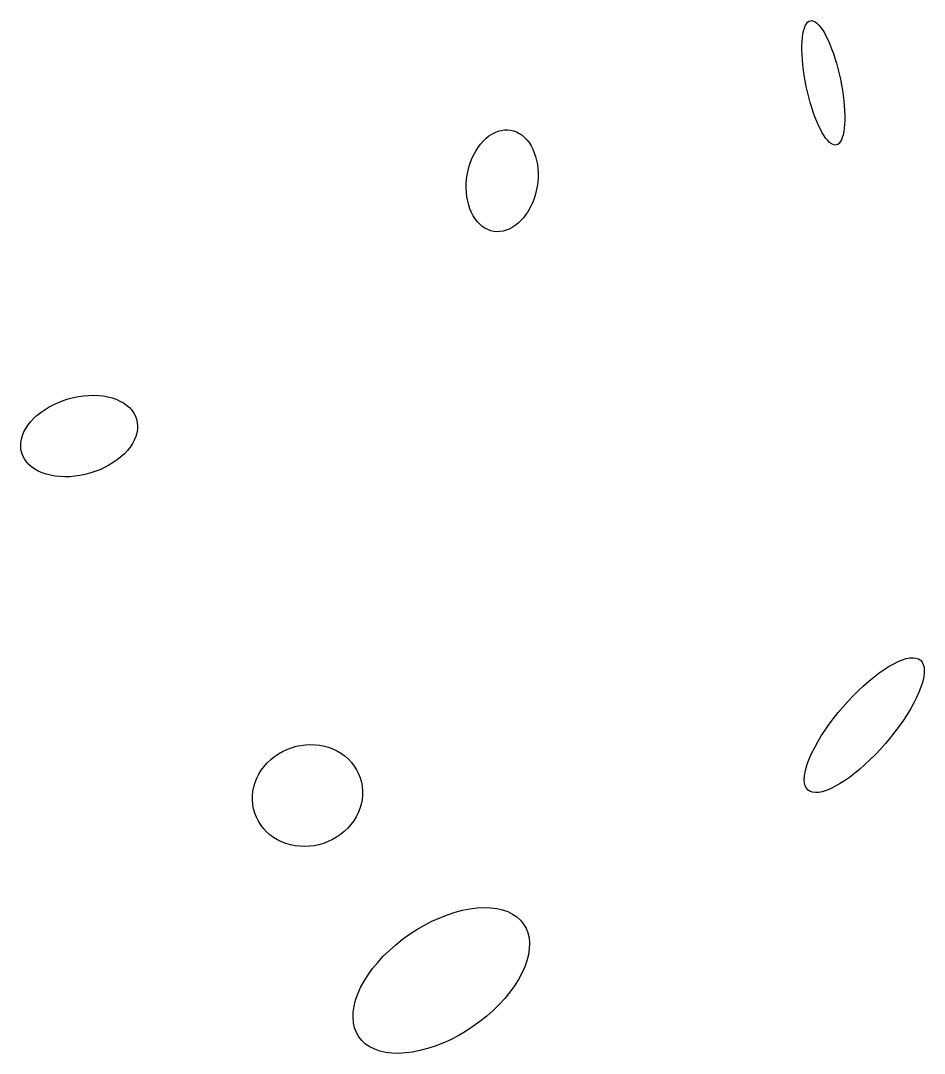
# Model space of a CAD drawing. Header units: metres. Extents: x -12209 to 21927, y -292849 to -276462.
# Drawn here: x 16189 to 21927, y -292765 to -286204 of the extents above; entities that cross this region are included whole.
import ezdxf

# ---------------------------------------------------------------- set-up
doc = ezdxf.new("R2010")
doc.units = ezdxf.units.M

msp = doc.modelspace()

# ---------------------------------------------------------------- linework, layer by layer
at = {"layer": 'LAYER'}
for p, q in [((21159.78, -286268.66), (21164.87, -286251.01)), ((21159.78, -286268.66), (21164.87, -286251.01)), ((21164.87, -286251.01), (21170.87, -286236.02)), ((21164.87, -286251.01), (21170.87, -286236.02)), ((21170.87, -286236.02), (21177.75, -286223.78)), ((21170.87, -286236.02), (21177.75, -286223.78)), ((21177.75, -286223.78), (21185.44, -286214.4)), ((21177.75, -286223.78), (21185.44, -286214.4)), ((21185.44, -286214.4), (21193.89, -286207.95)), ((21185.44, -286214.4), (21193.89, -286207.95)), ((21193.89, -286207.95), (21203.04, -286204.47)), ((21193.89, -286207.95), (21203.04, -286204.47)), ((21203.04, -286204.47), (21212.82, -286204)), ((21203.04, -286204.47), (21212.82, -286204)), ((21203.04, -286204.47), (21203.04, -286204.47)), ((21203.04, -286204.47), (21203.04, -286204.47)), ((21212.82, -286204), (21223.15, -286206.53)), ((21212.82, -286204), (21223.15, -286206.53)), ((21223.15, -286206.53), (21233.95, -286212.05)), ((21223.15, -286206.53), (21233.95, -286212.05)), ((21233.95, -286212.05), (21245.15, -286220.52)), ((21233.95, -286212.05), (21245.15, -286220.52)), ((21245.15, -286220.52), (21256.65, -286231.86)), ((21245.15, -286220.52), (21256.65, -286231.86)), ((21256.65, -286231.86), (21268.36, -286246)), ((21256.65, -286231.86), (21268.36, -286246)), ((21268.36, -286246), (21280.21, -286262.83)), ((21268.36, -286246), (21280.21, -286262.83)), ((21150.38, -286336.05), (21152.51, -286311.34)), ((21150.38, -286336.05), (21152.51, -286311.34)), ((21152.51, -286311.34), (21155.65, -286288.82)), ((21152.51, -286311.34), (21155.65, -286288.82)), ((21155.65, -286288.82), (21159.78, -286268.66)), ((21155.65, -286288.82), (21159.78, -286268.66)), ((21280.21, -286262.83), (21292.1, -286282.21)), ((21280.21, -286262.83), (21292.1, -286282.21)), ((21292.1, -286282.21), (21303.93, -286304.01)), ((21292.1, -286282.21), (21303.93, -286304.01)), ((21303.93, -286304.01), (21315.63, -286328.05)), ((21303.93, -286304.01), (21315.63, -286328.05)), ((21149.21, -286391.27), (21149.28, -286362.76)), ((21149.21, -286391.27), (21149.28, -286362.76)), ((21149.28, -286362.76), (21150.38, -286336.05)), ((21149.28, -286362.76), (21150.38, -286336.05)), ((21315.63, -286328.05), (21327.09, -286354.15)), ((21315.63, -286328.05), (21327.09, -286354.15)), ((21327.09, -286354.15), (21338.24, -286382.12)), ((21327.09, -286354.15), (21338.24, -286382.12)), ((21338.24, -286382.12), (21348.98, -286411.74)), ((21338.24, -286382.12), (21348.98, -286411.74)), ((21150.17, -286421.36), (21149.21, -286391.27)), ((21150.17, -286421.36), (21149.21, -286391.27)), ((21152.17, -286452.8), (21150.17, -286421.36)), ((21152.17, -286452.8), (21150.17, -286421.36)), ((21348.98, -286411.74), (21359.24, -286442.78)), ((21348.98, -286411.74), (21359.24, -286442.78)), ((21359.24, -286442.78), (21368.94, -286475.01)), ((21359.24, -286442.78), (21368.94, -286475.01)), ((21155.18, -286485.36), (21152.17, -286452.8)), ((21155.18, -286485.36), (21152.17, -286452.8)), ((21159.18, -286518.78), (21155.18, -286485.36)), ((21159.18, -286518.78), (21155.18, -286485.36)), ((21368.94, -286475.01), (21378, -286508.19)), ((21368.94, -286475.01), (21378, -286508.19)), ((21378, -286508.19), (21386.36, -286542.05)), ((21378, -286508.19), (21386.36, -286542.05)), ((21164.14, -286552.81), (21159.18, -286518.78)), ((21164.14, -286552.81), (21159.18, -286518.78)), ((21170.03, -286587.19), (21164.14, -286552.81)), ((21170.03, -286587.19), (21164.14, -286552.81)), ((21386.36, -286542.05), (21393.95, -286576.35)), ((21386.36, -286542.05), (21393.95, -286576.35)), ((21393.95, -286576.35), (21400.71, -286610.82)), ((21393.95, -286576.35), (21400.71, -286610.82)), ((21176.79, -286621.66), (21170.03, -286587.19)), ((21176.79, -286621.66), (21170.03, -286587.19)), ((21184.38, -286655.96), (21176.79, -286621.66)), ((21184.38, -286655.96), (21176.79, -286621.66)), ((21400.71, -286610.82), (21406.59, -286645.21)), ((21400.71, -286610.82), (21406.59, -286645.21)), ((21406.59, -286645.21), (21411.55, -286679.24)), ((21406.59, -286645.21), (21411.55, -286679.24)), ((21192.73, -286689.83), (21184.38, -286655.96)), ((21192.73, -286689.83), (21184.38, -286655.96)), ((21201.8, -286723), (21192.73, -286689.83)), ((21201.8, -286723), (21192.73, -286689.83)), ((21411.55, -286679.24), (21415.55, -286712.66)), ((21411.55, -286679.24), (21415.55, -286712.66)), ((21211.49, -286755.24), (21201.8, -286723)), ((21211.49, -286755.24), (21201.8, -286723)), ((21221.75, -286786.28), (21211.49, -286755.24)), ((21221.75, -286786.28), (21211.49, -286755.24)), ((21415.55, -286712.66), (21418.56, -286745.21)), ((21415.55, -286712.66), (21418.56, -286745.21)), ((21418.56, -286745.21), (21420.56, -286776.65)), ((21418.56, -286745.21), (21420.56, -286776.65)), ((21420.56, -286776.65), (21421.53, -286806.74)), ((21420.56, -286776.65), (21421.53, -286806.74)), ((21232.5, -286815.9), (21221.75, -286786.28)), ((21232.5, -286815.9), (21221.75, -286786.28)), ((21243.64, -286843.86), (21232.5, -286815.9)), ((21243.64, -286843.86), (21232.5, -286815.9)), ((21421.46, -286835.25), (21420.35, -286861.97)), ((21421.46, -286835.25), (21420.35, -286861.97)), ((21421.53, -286806.74), (21421.46, -286835.25)), ((21421.53, -286806.74), (21421.46, -286835.25)), ((19200.83, -286914.19), (19220.5, -286906.42)), ((19200.83, -286914.19), (19220.5, -286906.42)), ((19220.5, -286906.42), (19240.36, -286901.05)), ((19220.5, -286906.42), (19240.36, -286901.05)), ((19240.36, -286901.05), (19260.27, -286898.12)), ((19240.36, -286901.05), (19260.27, -286898.12)), ((19260.27, -286898.12), (19280.07, -286897.65)), ((19260.27, -286898.12), (19280.07, -286897.65)), ((19280.07, -286897.65), (19299.61, -286899.64)), ((19280.07, -286897.65), (19299.61, -286899.64)), ((19299.61, -286899.64), (19318.75, -286904.08)), ((19299.61, -286899.64), (19318.75, -286904.08)), ((19318.75, -286904.08), (19337.33, -286910.93)), ((19318.75, -286904.08), (19337.33, -286910.93)), ((21255.11, -286869.96), (21243.64, -286843.86)), ((21255.11, -286869.96), (21243.64, -286843.86)), ((21266.8, -286894.01), (21255.11, -286869.96)), ((21266.8, -286894.01), (21255.11, -286869.96)), ((21278.64, -286915.8), (21266.8, -286894.01)), ((21278.64, -286915.8), (21266.8, -286894.01)), ((21418.22, -286886.68), (21415.08, -286909.2)), ((21418.22, -286886.68), (21415.08, -286909.2)), ((21420.35, -286861.97), (21418.22, -286886.68)), ((21420.35, -286861.97), (21418.22, -286886.68)), ((19110.54, -286986.27), (19127.05, -286967.76)), ((19110.54, -286986.27), (19127.05, -286967.76)), ((19127.05, -286967.76), (19144.48, -286951.17)), ((19127.05, -286967.76), (19144.48, -286951.17)), ((19144.48, -286951.17), (19162.67, -286936.65)), ((19144.48, -286951.17), (19162.67, -286936.65)), ((19162.67, -286936.65), (19181.5, -286924.29)), ((19162.67, -286936.65), (19181.5, -286924.29)), ((19181.5, -286924.29), (19200.83, -286914.19)), ((19181.5, -286924.29), (19200.83, -286914.19)), ((19337.33, -286910.93), (19355.23, -286920.14)), ((19337.33, -286910.93), (19355.23, -286920.14)), ((19355.23, -286920.14), (19372.29, -286931.64)), ((19355.23, -286920.14), (19372.29, -286931.64)), ((19372.29, -286931.64), (19388.39, -286945.35)), ((19372.29, -286931.64), (19388.39, -286945.35)), ((19388.39, -286945.35), (19403.41, -286961.15)), ((19388.39, -286945.35), (19403.41, -286961.15)), ((19403.41, -286961.15), (19417.23, -286978.94)), ((19403.41, -286961.15), (19417.23, -286978.94)), ((21290.52, -286935.19), (21278.64, -286915.8)), ((21290.52, -286935.19), (21278.64, -286915.8)), ((21302.37, -286952.01), (21290.52, -286935.19)), ((21302.37, -286952.01), (21290.52, -286935.19)), ((21314.09, -286966.15), (21302.37, -286952.01)), ((21314.09, -286966.15), (21302.37, -286952.01)), ((21325.59, -286977.5), (21314.09, -286966.15)), ((21325.59, -286977.5), (21314.09, -286966.15)), ((21392.99, -286974.23), (21385.29, -286983.61)), ((21392.99, -286974.23), (21385.29, -286983.61)), ((21399.86, -286962), (21392.99, -286974.23)), ((21399.86, -286962), (21392.99, -286974.23)), ((21405.86, -286947), (21399.86, -286962)), ((21405.86, -286947), (21399.86, -286962)), ((21410.95, -286929.36), (21405.86, -286947)), ((21410.95, -286929.36), (21405.86, -286947)), ((21415.08, -286909.2), (21410.95, -286929.36)), ((21415.08, -286909.2), (21410.95, -286929.36)), ((19067.65, -287051.9), (19080.73, -287028.5)), ((19067.65, -287051.9), (19080.73, -287028.5)), ((19080.73, -287028.5), (19095.06, -287006.56)), ((19080.73, -287028.5), (19095.06, -287006.56)), ((19095.06, -287006.56), (19110.54, -286986.27)), ((19095.06, -287006.56), (19110.54, -286986.27)), ((19417.23, -286978.94), (19429.75, -286998.57)), ((19417.23, -286978.94), (19429.75, -286998.57)), ((19429.75, -286998.57), (19440.88, -287019.89)), ((19429.75, -286998.57), (19440.88, -287019.89)), ((19440.88, -287019.89), (19450.52, -287042.75)), ((19440.88, -287019.89), (19450.52, -287042.75)), ((21336.78, -286985.96), (21325.59, -286977.5)), ((21336.78, -286985.96), (21325.59, -286977.5)), ((21347.58, -286991.48), (21336.78, -286985.96)), ((21347.58, -286991.48), (21336.78, -286985.96)), ((21357.91, -286994.02), (21347.58, -286991.48)), ((21357.91, -286994.02), (21347.58, -286991.48)), ((21367.69, -286993.54), (21357.91, -286994.02)), ((21367.69, -286993.54), (21357.91, -286994.02)), ((21376.84, -286990.07), (21367.69, -286993.54)), ((21376.84, -286990.07), (21367.69, -286993.54)), ((21385.29, -286983.61), (21376.84, -286990.07)), ((21385.29, -286983.61), (21376.84, -286990.07)), ((19036.93, -287129.06), (19045.67, -287102.37)), ((19036.93, -287129.06), (19045.67, -287102.37)), ((19045.67, -287102.37), (19055.94, -287076.58)), ((19045.67, -287102.37), (19055.94, -287076.58)), ((19055.94, -287076.58), (19067.65, -287051.9)), ((19055.94, -287076.58), (19067.65, -287051.9)), ((19450.52, -287042.75), (19458.6, -287066.96)), ((19450.52, -287042.75), (19458.6, -287066.96)), ((19458.6, -287066.96), (19465.08, -287092.35)), ((19458.6, -287066.96), (19465.08, -287092.35)), ((19465.08, -287092.35), (19469.88, -287118.72)), ((19465.08, -287092.35), (19469.88, -287118.72)), ((19024.28, -287184.34), (19029.78, -287156.46)), ((19024.28, -287184.34), (19029.78, -287156.46)), ((19029.78, -287156.46), (19036.93, -287129.06)), ((19029.78, -287156.46), (19036.93, -287129.06)), ((19469.88, -287118.72), (19472.98, -287145.87)), ((19469.88, -287118.72), (19472.98, -287145.87)), ((19472.98, -287145.87), (19474.36, -287173.59)), ((19472.98, -287145.87), (19474.36, -287173.59)), ((19018.38, -287240.74), (19020.47, -287212.51)), ((19018.38, -287240.74), (19020.47, -287212.51)), ((19020.47, -287212.51), (19024.28, -287184.34)), ((19020.47, -287212.51), (19024.28, -287184.34)), ((19471.9, -287229.91), (19468.09, -287258.08)), ((19471.9, -287229.91), (19468.09, -287258.08)), ((19474, -287201.68), (19471.9, -287229.91)), ((19474, -287201.68), (19471.9, -287229.91)), ((19474.36, -287173.59), (19474, -287201.68)), ((19474.36, -287173.59), (19474, -287201.68)), ((19018.02, -287268.83), (19018.38, -287240.74)), ((19018.02, -287268.83), (19018.38, -287240.74)), ((19019.39, -287296.55), (19018.02, -287268.83)), ((19019.39, -287296.55), (19018.02, -287268.83)), ((19022.49, -287323.7), (19019.39, -287296.55)), ((19022.49, -287323.7), (19019.39, -287296.55)), ((19462.59, -287285.96), (19455.44, -287313.36)), ((19462.59, -287285.96), (19455.44, -287313.36)), ((19468.09, -287258.08), (19462.59, -287285.96)), ((19468.09, -287258.08), (19462.59, -287285.96)), ((19027.3, -287350.07), (19022.49, -287323.7)), ((19027.3, -287350.07), (19022.49, -287323.7)), ((19033.77, -287375.46), (19027.3, -287350.07)), ((19033.77, -287375.46), (19027.3, -287350.07)), ((19436.44, -287365.84), (19424.72, -287390.53)), ((19436.44, -287365.84), (19424.72, -287390.53)), ((19446.7, -287340.05), (19436.44, -287365.84)), ((19446.7, -287340.05), (19436.44, -287365.84)), ((19455.44, -287313.36), (19446.7, -287340.05)), ((19455.44, -287313.36), (19446.7, -287340.05)), ((19041.86, -287399.67), (19033.77, -287375.46)), ((19041.86, -287399.67), (19033.77, -287375.46)), ((19051.5, -287422.53), (19041.86, -287399.67)), ((19051.5, -287422.53), (19041.86, -287399.67)), ((19062.62, -287443.85), (19051.5, -287422.53)), ((19062.62, -287443.85), (19051.5, -287422.53)), ((19411.65, -287413.92), (19397.32, -287435.86)), ((19411.65, -287413.92), (19397.32, -287435.86)), ((19424.72, -287390.53), (19411.65, -287413.92)), ((19424.72, -287390.53), (19411.65, -287413.92)), ((19075.14, -287463.48), (19062.62, -287443.85)), ((19075.14, -287463.48), (19062.62, -287443.85)), ((19088.97, -287481.27), (19075.14, -287463.48)), ((19088.97, -287481.27), (19075.14, -287463.48)), ((19103.99, -287497.07), (19088.97, -287481.27)), ((19103.99, -287497.07), (19088.97, -287481.27)), ((19120.09, -287510.78), (19103.99, -287497.07)), ((19120.09, -287510.78), (19103.99, -287497.07)), ((19347.9, -287491.25), (19329.7, -287505.77)), ((19347.9, -287491.25), (19329.7, -287505.77)), ((19365.32, -287474.67), (19347.9, -287491.25)), ((19365.32, -287474.67), (19347.9, -287491.25)), ((19381.83, -287456.15), (19365.32, -287474.67)), ((19381.83, -287456.15), (19365.32, -287474.67)), ((19397.32, -287435.86), (19381.83, -287456.15)), ((19397.32, -287435.86), (19381.83, -287456.15)), ((19137.15, -287522.28), (19120.09, -287510.78)), ((19137.15, -287522.28), (19120.09, -287510.78)), ((19155.04, -287531.5), (19137.15, -287522.28)), ((19155.04, -287531.5), (19137.15, -287522.28)), ((19173.62, -287538.35), (19155.04, -287531.5)), ((19173.62, -287538.35), (19155.04, -287531.5)), ((19192.76, -287542.78), (19173.62, -287538.35)), ((19192.76, -287542.78), (19173.62, -287538.35)), ((19192.76, -287542.78), (19192.76, -287542.78)), ((19212.31, -287544.77), (19192.76, -287542.78)), ((19192.76, -287542.78), (19192.76, -287542.78)), ((19212.31, -287544.77), (19192.76, -287542.78)), ((19232.11, -287544.3), (19212.31, -287544.77)), ((19232.11, -287544.3), (19212.31, -287544.77)), ((19252.02, -287541.37), (19232.11, -287544.3)), ((19252.02, -287541.37), (19232.11, -287544.3)), ((19271.88, -287536), (19252.02, -287541.37)), ((19271.88, -287536), (19252.02, -287541.37)), ((19291.55, -287528.23), (19271.88, -287536)), ((19291.55, -287528.23), (19271.88, -287536)), ((19310.87, -287518.13), (19291.55, -287528.23)), ((19310.87, -287518.13), (19291.55, -287528.23)), ((19329.7, -287505.77), (19310.87, -287518.13)), ((19329.7, -287505.77), (19310.87, -287518.13)), ((16460.02, -288617.08), (16491.55, -288606.91)), ((16460.02, -288617.08), (16491.55, -288606.91)), ((16491.55, -288606.91), (16523.6, -288598.54)), ((16491.55, -288606.91), (16523.6, -288598.54)), ((16523.6, -288598.54), (16555.94, -288592.04)), ((16523.6, -288598.54), (16555.94, -288592.04)), ((16555.94, -288592.04), (16588.31, -288587.44)), ((16555.94, -288592.04), (16588.31, -288587.44)), ((16588.31, -288587.44), (16620.46, -288584.79)), ((16588.31, -288587.44), (16620.46, -288584.79)), ((16620.46, -288584.79), (16652.16, -288584.1)), ((16620.46, -288584.79), (16652.16, -288584.1)), ((16652.16, -288584.1), (16683.16, -288585.39)), ((16652.16, -288584.1), (16683.16, -288585.39)), ((16683.16, -288585.39), (16713.23, -288588.64)), ((16683.16, -288585.39), (16713.23, -288588.64)), ((16713.23, -288588.64), (16742.13, -288593.82)), ((16713.23, -288588.64), (16742.13, -288593.82)), ((16742.13, -288593.82), (16769.65, -288600.9)), ((16742.13, -288593.82), (16769.65, -288600.9)), ((16769.65, -288600.9), (16795.58, -288609.83)), ((16769.65, -288600.9), (16795.58, -288609.83)), ((16795.58, -288609.83), (16819.72, -288620.53)), ((16795.58, -288609.83), (16819.72, -288620.53)), ((16318.38, -288691.71), (16343.83, -288673.97)), ((16318.38, -288691.71), (16343.83, -288673.97)), ((16343.83, -288673.97), (16370.93, -288657.52)), ((16343.83, -288673.97), (16370.93, -288657.52)), ((16370.93, -288657.52), (16399.48, -288642.48)), ((16370.93, -288657.52), (16399.48, -288642.48)), ((16399.48, -288642.48), (16429.25, -288628.96)), ((16399.48, -288642.48), (16429.25, -288628.96)), ((16429.25, -288628.96), (16460.02, -288617.08)), ((16429.25, -288628.96), (16460.02, -288617.08)), ((16819.72, -288620.53), (16841.88, -288632.92)), ((16819.72, -288620.53), (16841.88, -288632.92)), ((16841.88, -288632.92), (16861.9, -288646.91)), ((16841.88, -288632.92), (16861.9, -288646.91)), ((16861.9, -288646.91), (16879.63, -288662.4)), ((16861.9, -288646.91), (16879.63, -288662.4)), ((16879.63, -288662.4), (16894.93, -288679.26)), ((16879.63, -288662.4), (16894.93, -288679.26)), ((16894.93, -288679.26), (16907.68, -288697.37)), ((16894.93, -288679.26), (16907.68, -288697.37)), ((16253.77, -288751.27), (16273.17, -288730.51)), ((16253.77, -288751.27), (16273.17, -288730.51)), ((16273.17, -288730.51), (16294.76, -288710.61)), ((16273.17, -288730.51), (16294.76, -288710.61)), ((16294.76, -288710.61), (16318.38, -288691.71)), ((16294.76, -288710.61), (16318.38, -288691.71)), ((16907.68, -288697.37), (16917.78, -288716.59)), ((16907.68, -288697.37), (16917.78, -288716.59)), ((16917.78, -288716.59), (16925.17, -288736.76)), ((16917.78, -288716.59), (16925.17, -288736.76)), ((16925.17, -288736.76), (16929.78, -288757.75)), ((16925.17, -288736.76), (16929.78, -288757.75)), ((16210.05, -288817.08), (16222.08, -288794.72)), ((16210.05, -288817.08), (16222.08, -288794.72)), ((16222.08, -288794.72), (16236.69, -288772.72)), ((16222.08, -288794.72), (16236.69, -288772.72)), ((16236.69, -288772.72), (16253.77, -288751.27)), ((16236.69, -288772.72), (16253.77, -288751.27)), ((16930.56, -288801.51), (16926.72, -288823.95)), ((16930.56, -288801.51), (16926.72, -288823.95)), ((16929.78, -288757.75), (16931.58, -288779.39)), ((16929.78, -288757.75), (16931.58, -288779.39)), ((16931.58, -288779.39), (16930.56, -288801.51)), ((16931.58, -288779.39), (16930.56, -288801.51)), ((16190.21, -288884.66), (16194.05, -288862.22)), ((16190.21, -288884.66), (16194.05, -288862.22)), ((16194.05, -288862.22), (16200.68, -288839.63)), ((16194.05, -288862.22), (16200.68, -288839.63)), ((16200.68, -288839.63), (16210.05, -288817.08)), ((16200.68, -288839.63), (16210.05, -288817.08)), ((16910.72, -288869.1), (16898.68, -288891.46)), ((16910.72, -288869.1), (16898.68, -288891.46)), ((16920.09, -288846.54), (16910.72, -288869.1)), ((16920.09, -288846.54), (16910.72, -288869.1)), ((16926.72, -288823.95), (16920.09, -288846.54)), ((16926.72, -288823.95), (16920.09, -288846.54)), ((16189.19, -288906.78), (16190.21, -288884.66)), ((16189.19, -288906.78), (16190.21, -288884.66)), ((16190.99, -288928.42), (16189.19, -288906.78)), ((16190.99, -288928.42), (16189.19, -288906.78)), ((16195.6, -288949.41), (16190.99, -288928.42)), ((16195.6, -288949.41), (16190.99, -288928.42)), ((16867, -288934.91), (16847.6, -288955.67)), ((16867, -288934.91), (16847.6, -288955.67)), ((16884.07, -288913.45), (16867, -288934.91)), ((16884.07, -288913.45), (16867, -288934.91)), ((16898.68, -288891.46), (16884.07, -288913.45)), ((16898.68, -288891.46), (16884.07, -288913.45)), ((16195.6, -288949.41), (16195.6, -288949.41)), ((16202.98, -288969.59), (16195.6, -288949.41)), ((16195.6, -288949.41), (16195.6, -288949.41)), ((16202.98, -288969.59), (16195.6, -288949.41)), ((16213.09, -288988.81), (16202.98, -288969.59)), ((16213.09, -288988.81), (16202.98, -288969.59)), ((16225.84, -289006.91), (16213.09, -288988.81)), ((16225.84, -289006.91), (16213.09, -288988.81)), ((16241.14, -289023.77), (16225.84, -289006.91)), ((16241.14, -289023.77), (16225.84, -289006.91)), ((16802.39, -288994.46), (16776.94, -289012.2)), ((16802.39, -288994.46), (16776.94, -289012.2)), ((16826.01, -288975.57), (16802.39, -288994.46)), ((16826.01, -288975.57), (16802.39, -288994.46)), ((16847.6, -288955.67), (16826.01, -288975.57)), ((16847.6, -288955.67), (16826.01, -288975.57)), ((16258.87, -289039.26), (16241.14, -289023.77)), ((16258.87, -289039.26), (16241.14, -289023.77)), ((16278.89, -289053.25), (16258.87, -289039.26)), ((16278.89, -289053.25), (16258.87, -289039.26)), ((16301.05, -289065.65), (16278.89, -289053.25)), ((16301.05, -289065.65), (16278.89, -289053.25)), ((16325.19, -289076.35), (16301.05, -289065.65)), ((16325.19, -289076.35), (16301.05, -289065.65)), ((16660.75, -289069.1), (16629.22, -289079.26)), ((16660.75, -289069.1), (16629.22, -289079.26)), ((16691.52, -289057.21), (16660.75, -289069.1)), ((16691.52, -289057.21), (16660.75, -289069.1)), ((16721.29, -289043.7), (16691.52, -289057.21)), ((16721.29, -289043.7), (16691.52, -289057.21)), ((16749.83, -289028.66), (16721.29, -289043.7)), ((16749.83, -289028.66), (16721.29, -289043.7)), ((16776.94, -289012.2), (16749.83, -289028.66)), ((16776.94, -289012.2), (16749.83, -289028.66)), ((16351.12, -289085.27), (16325.19, -289076.35)), ((16351.12, -289085.27), (16325.19, -289076.35)), ((16378.64, -289092.35), (16351.12, -289085.27)), ((16378.64, -289092.35), (16351.12, -289085.27)), ((16407.54, -289097.53), (16378.64, -289092.35)), ((16407.54, -289097.53), (16378.64, -289092.35)), ((16437.6, -289100.78), (16407.54, -289097.53)), ((16437.6, -289100.78), (16407.54, -289097.53)), ((16468.61, -289102.07), (16437.6, -289100.78)), ((16468.61, -289102.07), (16437.6, -289100.78)), ((16500.3, -289101.38), (16468.61, -289102.07)), ((16500.3, -289101.38), (16468.61, -289102.07)), ((16532.46, -289098.73), (16500.3, -289101.38)), ((16532.46, -289098.73), (16500.3, -289101.38)), ((16564.83, -289094.14), (16532.46, -289098.73)), ((16564.83, -289094.14), (16532.46, -289098.73)), ((16597.17, -289087.63), (16564.83, -289094.14)), ((16597.17, -289087.63), (16564.83, -289094.14)), ((16629.22, -289079.26), (16597.17, -289087.63)), ((16629.22, -289079.26), (16597.17, -289087.63)), ((21811.97, -290257.04), (21834.72, -290252.66)), ((21834.72, -290252.66), (21855.28, -290251.53)), ((21855.28, -290251.53), (21873.47, -290253.67)), ((21873.47, -290253.67), (21889.17, -290259.04)), ((21671.74, -290325.68), (21702.62, -290306.03)), ((21702.62, -290306.03), (21732.3, -290289.22)), ((21732.3, -290289.22), (21760.56, -290275.39)), ((21760.56, -290275.39), (21787.18, -290264.63)), ((21787.18, -290264.63), (21811.97, -290257.04)), ((21889.17, -290259.04), (21902.25, -290267.62)), ((21902.25, -290267.62), (21912.62, -290279.34)), ((21912.62, -290279.34), (21920.19, -290294.11)), ((21920.19, -290294.11), (21924.91, -290311.81)), ((21924.91, -290311.81), (21926.74, -290332.31)), ((21574.31, -290400.11), (21607.34, -290372.9)), ((21607.34, -290372.9), (21639.9, -290348.02)), ((21639.9, -290348.02), (21671.74, -290325.68)), ((21921.71, -290381.07), (21914.88, -290408.96)), ((21925.67, -290355.46), (21921.71, -290381.07)), ((21926.74, -290332.31), (21925.67, -290355.46)), ((21507.84, -290460.69), (21541.06, -290429.44)), ((21541.06, -290429.44), (21574.31, -290400.11)), ((21905.25, -290438.91), (21892.87, -290470.7)), ((21914.88, -290408.96), (21905.25, -290438.91)), ((21442.52, -290527.93), (21474.91, -290493.6)), ((21474.91, -290493.6), (21507.84, -290460.69)), ((21877.85, -290504.08), (21860.3, -290538.79)), ((21892.87, -290470.7), (21877.85, -290504.08)), ((21380.32, -290599.78), (21410.91, -290563.41)), ((21410.91, -290563.41), (21442.52, -290527.93)), ((21840.35, -290574.58), (21818.16, -290611.17)), ((21860.3, -290538.79), (21840.35, -290574.58)), ((21323.14, -290674.07), (21350.99, -290636.77)), ((21350.99, -290636.77), (21380.32, -290599.78)), ((21793.89, -290648.28), (21767.73, -290685.64)), ((21818.16, -290611.17), (21793.89, -290648.28)), ((21272.72, -290748.54), (21296.99, -290711.43)), ((21296.99, -290711.43), (21323.14, -290674.07)), ((21767.73, -290685.64), (21739.88, -290722.94)), ((21250.53, -290785.13), (21272.72, -290748.54)), ((21710.55, -290759.93), (21679.97, -290796.3)), ((21739.88, -290722.94), (21710.55, -290759.93)), ((17851.92, -290847.03), (17879.7, -290833.87)), ((17851.92, -290847.03), (17879.7, -290833.87)), ((17879.7, -290833.87), (17908.48, -290822.93)), ((17879.7, -290833.87), (17908.48, -290822.93)), ((17908.48, -290822.93), (17938.04, -290814.31)), ((17908.48, -290822.93), (17938.04, -290814.31)), ((17938.04, -290814.31), (17968.15, -290808.07)), ((17938.04, -290814.31), (17968.15, -290808.07)), ((17968.15, -290808.07), (17998.57, -290804.25)), ((17968.15, -290808.07), (17998.57, -290804.25)), ((17998.57, -290804.25), (18029.09, -290802.89)), ((17998.57, -290804.25), (18029.09, -290802.89)), ((18029.09, -290802.89), (18059.47, -290803.99)), ((18029.09, -290802.89), (18059.47, -290803.99)), ((18059.47, -290803.99), (18089.47, -290807.55)), ((18059.47, -290803.99), (18089.47, -290807.55)), ((18089.47, -290807.55), (18118.87, -290813.54)), ((18089.47, -290807.55), (18118.87, -290813.54)), ((18118.87, -290813.54), (18147.44, -290821.91)), ((18118.87, -290813.54), (18147.44, -290821.91)), ((18147.44, -290821.91), (18174.97, -290832.6)), ((18147.44, -290821.91), (18174.97, -290832.6)), ((18174.97, -290832.6), (18201.25, -290845.54)), ((18174.97, -290832.6), (18201.25, -290845.54)), ((18201.25, -290845.54), (18226.07, -290860.61)), ((18201.25, -290845.54), (18226.07, -290860.61)), ((21213.03, -290855.63), (21230.58, -290820.92)), ((21230.58, -290820.92), (21250.53, -290785.13)), ((21648.36, -290831.78), (21615.96, -290866.11)), ((21679.97, -290796.3), (21648.36, -290831.78)), ((17754.8, -290919.75), (17776.59, -290898.82)), ((17754.8, -290919.75), (17776.59, -290898.82)), ((17776.59, -290898.82), (17800.16, -290879.64)), ((17776.59, -290898.82), (17800.16, -290879.64)), ((17800.16, -290879.64), (17825.34, -290862.33)), ((17800.16, -290879.64), (17825.34, -290862.33)), ((17825.34, -290862.33), (17851.92, -290847.03)), ((17825.34, -290862.33), (17851.92, -290847.03)), ((18226.07, -290860.61), (18249.26, -290877.71)), ((18226.07, -290860.61), (18249.26, -290877.71)), ((18249.26, -290877.71), (18270.62, -290896.71)), ((18249.26, -290877.71), (18270.62, -290896.71)), ((18270.62, -290896.71), (18290.01, -290917.46)), ((18270.62, -290896.71), (18290.01, -290917.46)), ((21185.63, -290920.8), (21198.01, -290889.01)), ((21198.01, -290889.01), (21213.03, -290855.63)), ((21583.03, -290899.02), (21549.81, -290930.27)), ((21615.96, -290866.11), (21583.03, -290899.02)), ((17701.68, -290991.28), (17717.2, -290966.15)), ((17701.68, -290991.28), (17717.2, -290966.15)), ((17717.2, -290966.15), (17734.95, -290942.25)), ((17717.2, -290966.15), (17734.95, -290942.25)), ((17734.95, -290942.25), (17754.8, -290919.75)), ((17734.95, -290942.25), (17754.8, -290919.75)), ((18290.01, -290917.46), (18307.26, -290939.8)), ((18290.01, -290917.46), (18307.26, -290939.8)), ((18307.26, -290939.8), (18322.26, -290963.56)), ((18307.26, -290939.8), (18322.26, -290963.56)), ((18322.26, -290963.56), (18334.88, -290988.57)), ((18322.26, -290963.56), (18334.88, -290988.57)), ((21169.16, -290978.64), (21175.99, -290950.75)), ((21175.99, -290950.75), (21185.63, -290920.8)), ((21516.57, -290959.6), (21483.54, -290986.81)), ((21549.81, -290930.27), (21516.57, -290959.6)), ((17677.78, -291044.43), (17688.51, -291017.44)), ((17677.78, -291044.43), (17688.51, -291017.44)), ((17688.51, -291017.44), (17701.68, -290991.28)), ((17688.51, -291017.44), (17701.68, -290991.28)), ((18334.88, -290988.57), (18345.04, -291014.63)), ((18334.88, -290988.57), (18345.04, -291014.63)), ((18345.04, -291014.63), (18352.64, -291041.54)), ((18345.04, -291014.63), (18352.64, -291041.54)), ((18352.64, -291041.54), (18357.64, -291069.1)), ((18352.64, -291041.54), (18357.64, -291069.1)), ((21164.13, -291027.4), (21165.2, -291004.25)), ((21165.96, -291047.9), (21164.13, -291027.4)), ((21165.2, -291004.25), (21169.16, -290978.64)), ((21419.14, -291034.03), (21388.26, -291053.68)), ((21450.98, -291011.69), (21419.14, -291034.03)), ((21483.54, -290986.81), (21450.98, -291011.69)), ((17661.03, -291128.32), (17663.99, -291100.09)), ((17661.03, -291128.32), (17663.99, -291100.09)), ((17663.99, -291100.09), (17669.59, -291072.05)), ((17663.99, -291100.09), (17669.59, -291072.05)), ((17669.59, -291072.05), (17677.78, -291044.43)), ((17669.59, -291072.05), (17677.78, -291044.43)), ((18357.64, -291069.1), (18360, -291097.1)), ((18357.64, -291069.1), (18360, -291097.1)), ((18360, -291097.1), (18359.7, -291125.33)), ((18360, -291097.1), (18359.7, -291125.33)), ((21170.68, -291065.61), (21165.96, -291047.9)), ((21178.26, -291080.37), (21170.68, -291065.61)), ((21188.62, -291092.09), (21178.26, -291080.37)), ((21188.62, -291092.09), (21188.62, -291092.09)), ((21201.71, -291100.67), (21188.62, -291092.09)), ((21217.41, -291106.05), (21201.71, -291100.67)), ((21235.6, -291108.18), (21217.41, -291106.05)), ((21256.15, -291107.05), (21235.6, -291108.18)), ((21278.91, -291102.68), (21256.15, -291107.05)), ((21303.69, -291095.08), (21278.91, -291102.68)), ((21330.32, -291084.33), (21303.69, -291095.08)), ((21358.58, -291070.49), (21330.32, -291084.33)), ((21388.26, -291053.68), (21358.58, -291070.49)), ((17660.73, -291156.55), (17661.03, -291128.32)), ((17660.73, -291156.55), (17661.03, -291128.32)), ((17663.09, -291184.55), (17660.73, -291156.55)), ((17663.09, -291184.55), (17660.73, -291156.55)), ((18356.74, -291153.57), (18351.14, -291181.61)), ((18356.74, -291153.57), (18351.14, -291181.61)), ((18359.7, -291125.33), (18356.74, -291153.57)), ((18359.7, -291125.33), (18356.74, -291153.57)), ((17668.09, -291212.12), (17663.09, -291184.55)), ((17668.09, -291212.12), (17663.09, -291184.55)), ((17675.7, -291239.03), (17668.09, -291212.12)), ((17675.7, -291239.03), (17668.09, -291212.12)), ((17675.7, -291239.03), (17675.7, -291239.03)), ((17685.85, -291265.09), (17675.7, -291239.03)), ((17675.7, -291239.03), (17675.7, -291239.03)), ((17685.85, -291265.09), (17675.7, -291239.03)), ((18332.23, -291236.22), (18319.06, -291262.38)), ((18332.23, -291236.22), (18319.06, -291262.38)), ((18342.95, -291209.22), (18332.23, -291236.22)), ((18342.95, -291209.22), (18332.23, -291236.22)), ((18351.14, -291181.61), (18342.95, -291209.22)), ((18351.14, -291181.61), (18342.95, -291209.22)), ((17698.47, -291290.09), (17685.85, -291265.09)), ((17698.47, -291290.09), (17685.85, -291265.09)), ((17713.47, -291313.86), (17698.47, -291290.09)), ((17713.47, -291313.86), (17698.47, -291290.09)), ((18303.54, -291287.5), (18285.78, -291311.41)), ((18303.54, -291287.5), (18285.78, -291311.41)), ((18319.06, -291262.38), (18303.54, -291287.5)), ((18319.06, -291262.38), (18303.54, -291287.5)), ((17730.73, -291336.2), (17713.47, -291313.86)), ((17730.73, -291336.2), (17713.47, -291313.86)), ((17750.11, -291356.95), (17730.73, -291336.2)), ((17750.11, -291356.95), (17730.73, -291336.2)), ((17771.48, -291375.94), (17750.11, -291356.95)), ((17771.48, -291375.94), (17750.11, -291356.95)), ((18244.14, -291354.83), (18220.57, -291374.02)), ((18244.14, -291354.83), (18220.57, -291374.02)), ((18265.93, -291333.91), (18244.14, -291354.83)), ((18265.93, -291333.91), (18244.14, -291354.83)), ((18285.78, -291311.41), (18265.93, -291333.91)), ((18285.78, -291311.41), (18265.93, -291333.91)), ((17794.66, -291393.04), (17771.48, -291375.94)), ((17794.66, -291393.04), (17771.48, -291375.94)), ((17819.48, -291408.12), (17794.66, -291393.04)), ((17819.48, -291408.12), (17794.66, -291393.04)), ((17845.76, -291421.05), (17819.48, -291408.12)), ((17845.76, -291421.05), (17819.48, -291408.12)), ((17873.29, -291431.75), (17845.76, -291421.05)), ((17873.29, -291431.75), (17845.76, -291421.05)), ((17901.87, -291440.12), (17873.29, -291431.75)), ((17901.87, -291440.12), (17873.29, -291431.75)), ((18112.25, -291430.72), (18082.69, -291439.34)), ((18112.25, -291430.72), (18082.69, -291439.34)), ((18141.03, -291419.79), (18112.25, -291430.72)), ((18141.03, -291419.79), (18112.25, -291430.72)), ((18168.82, -291406.62), (18141.03, -291419.79)), ((18168.82, -291406.62), (18141.03, -291419.79)), ((18195.4, -291391.33), (18168.82, -291406.62)), ((18195.4, -291391.33), (18168.82, -291406.62)), ((18220.57, -291374.02), (18195.4, -291391.33)), ((18220.57, -291374.02), (18195.4, -291391.33)), ((17931.26, -291446.11), (17901.87, -291440.12)), ((17931.26, -291446.11), (17901.87, -291440.12)), ((17961.27, -291449.67), (17931.26, -291446.11)), ((17961.27, -291449.67), (17931.26, -291446.11)), ((17991.64, -291450.77), (17961.27, -291449.67)), ((17991.64, -291450.77), (17961.27, -291449.67)), ((18022.16, -291449.41), (17991.64, -291450.77)), ((18022.16, -291449.41), (17991.64, -291450.77)), ((18052.59, -291445.59), (18022.16, -291449.41)), ((18052.59, -291445.59), (18022.16, -291449.41)), ((18082.69, -291439.34), (18052.59, -291445.59)), ((18082.69, -291439.34), (18052.59, -291445.59)), ((18849.58, -291903.32), (18898.45, -291884.24)), ((18898.45, -291884.24), (18947.03, -291868.34)), ((18947.03, -291868.34), (18994.95, -291855.74)), ((18994.95, -291855.74), (19041.83, -291846.53)), ((19041.83, -291846.53), (19087.33, -291840.78)), ((19087.33, -291840.78), (19131.09, -291838.55)), ((19131.09, -291838.55), (19172.79, -291839.83)), ((19172.79, -291839.83), (19212.1, -291844.64)), ((19212.1, -291844.64), (19248.73, -291852.92)), ((19248.73, -291852.92), (19282.41, -291864.62)), ((19282.41, -291864.62), (19312.86, -291879.64)), ((19312.86, -291879.64), (19339.86, -291897.88)), ((18704.9, -291978.06), (18752.43, -291950.41)), ((18752.43, -291950.41), (18800.78, -291925.43)), ((18800.78, -291925.43), (18849.58, -291903.32)), ((19339.86, -291897.88), (19363.21, -291919.19)), ((19363.21, -291919.19), (19382.73, -291943.41)), ((19382.73, -291943.41), (19398.26, -291970.36)), ((18613.72, -292040.52), (18658.55, -292008.17)), ((18658.55, -292008.17), (18704.9, -291978.06)), ((19398.26, -291970.36), (19409.7, -291999.83)), ((19409.7, -291999.83), (19416.95, -292031.6)), ((18530.01, -292110.91), (18570.77, -292074.85)), ((18570.77, -292074.85), (18613.72, -292040.52)), ((19416.95, -292031.6), (19419.96, -292065.43)), ((19419.96, -292065.43), (19418.7, -292101.05)), ((18456.32, -292187.11), (18491.76, -292148.43)), ((18491.76, -292148.43), (18530.01, -292110.91)), ((19413.19, -292138.2), (19403.47, -292176.6)), ((19418.7, -292101.05), (19413.19, -292138.2)), ((18423.94, -292226.66), (18456.32, -292187.11)), ((19389.61, -292215.94), (19371.71, -292255.94)), ((19403.47, -292176.6), (19389.61, -292215.94)), ((18369.35, -292307.17), (18394.88, -292266.78)), ((18394.88, -292266.78), (18423.94, -292226.66)), ((19371.71, -292255.94), (19349.92, -292296.29)), ((18329.66, -292387.52), (18347.56, -292347.52)), ((18347.56, -292347.52), (18369.35, -292307.17)), ((19324.39, -292336.68), (19295.33, -292376.81)), ((19349.92, -292296.29), (19324.39, -292336.68)), ((18315.8, -292426.87), (18329.66, -292387.52)), ((19262.95, -292416.36), (19227.51, -292455.04)), ((19295.33, -292376.81), (19262.95, -292416.36)), ((18300.57, -292502.41), (18306.08, -292465.26)), ((18306.08, -292465.26), (18315.8, -292426.87)), ((19227.51, -292455.04), (19189.26, -292492.55)), ((18299.31, -292538.04), (18300.57, -292502.41)), ((18302.32, -292571.86), (18299.31, -292538.04)), ((19148.5, -292528.61), (19105.55, -292562.95)), ((19189.26, -292492.55), (19148.5, -292528.61)), ((18309.57, -292603.63), (18302.32, -292571.86)), ((18321.01, -292633.1), (18309.57, -292603.63)), ((19060.72, -292595.29), (19014.37, -292625.41)), ((19105.55, -292562.95), (19060.72, -292595.29)), ((18336.54, -292660.05), (18321.01, -292633.1)), ((18336.54, -292660.05), (18336.54, -292660.05)), ((18356.06, -292684.27), (18336.54, -292660.05)), ((18918.49, -292678.03), (18869.69, -292700.14)), ((18966.83, -292653.06), (18918.49, -292678.03)), ((19014.37, -292625.41), (18966.83, -292653.06)), ((18379.41, -292705.58), (18356.06, -292684.27)), ((18406.41, -292723.82), (18379.41, -292705.58)), ((18436.86, -292738.84), (18406.41, -292723.82)), ((18470.53, -292750.54), (18436.86, -292738.84)), ((18724.32, -292747.73), (18677.44, -292756.94)), ((18772.24, -292735.12), (18724.32, -292747.73)), ((18820.81, -292719.22), (18772.24, -292735.12)), ((18869.69, -292700.14), (18820.81, -292719.22)), ((18507.17, -292758.82), (18470.53, -292750.54)), ((18546.48, -292763.63), (18507.17, -292758.82)), ((18588.18, -292764.92), (18546.48, -292763.63)), ((18631.94, -292762.68), (18588.18, -292764.92)), ((18677.44, -292756.94), (18631.94, -292762.68))]:
    msp.add_line(p, q, dxfattribs=at)

doc.saveas('drawing.dxf')
